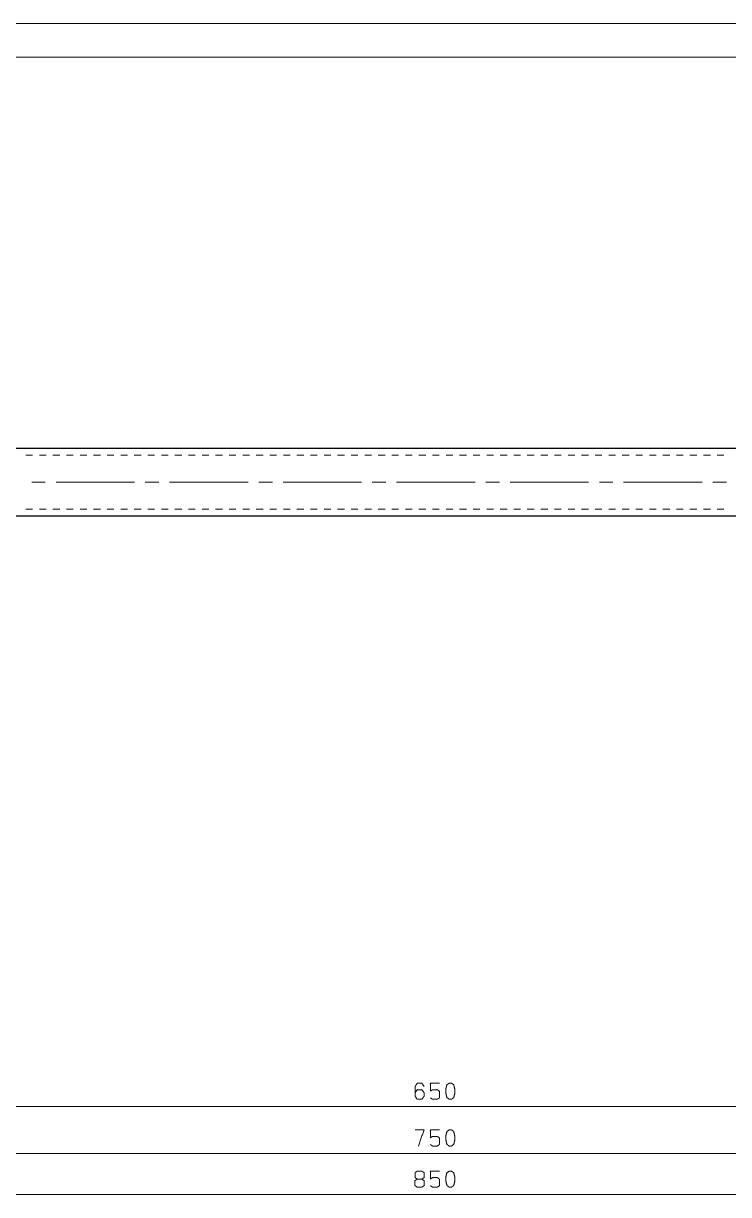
# Model space of a CAD drawing. Header units: millimetres. Extents: x 0 to 420, y 0 to 297.
# Drawn here: x 101.7 to 206, y 123.7 to 297 of the extents above; entities that cross this region are included whole.
import ezdxf

# ---------------------------------------------------------------- set-up
doc = ezdxf.new("R2010")
doc.units = ezdxf.units.MM
doc.layers.add('101', color=7, linetype='Continuous', true_color=0xffffff)

msp = doc.modelspace()

# ---------------------------------------------------------------- linework, layer by layer
at = {"layer": '101', "color": 133, "linetype": 'Continuous', "lineweight": 18}
for p, q in [((420, 297), (0, 297)), ((415, 292), (25, 292))]:
    msp.add_line(p, q, dxfattribs=at)
at = {"layer": '101', "color": 163, "linetype": 'Continuous', "lineweight": 25}
for p, q in [((248.97, 234.11), (76.47, 234.11)), ((76.47, 224.11), (248.97, 224.11))]:
    msp.add_line(p, q, dxfattribs=at)
at = {"layer": '101', "color": 53, "linetype": 'Continuous', "lineweight": 18}
for p, q in [((103.04, 233.11), (102.04, 233.11)), ((105.05, 233.11), (104.05, 233.11)), ((107.05, 233.11), (106.05, 233.11)), ((109.06, 233.11), (108.06, 233.11)), ((111.07, 233.11), (110.06, 233.11)), ((113.07, 233.11), (112.07, 233.11)), ((115.08, 233.11), (114.07, 233.11)), ((117.08, 233.11), (116.08, 233.11)), ((119.09, 233.11), (118.09, 233.11)), ((121.09, 233.11), (120.09, 233.11)), ((123.1, 233.11), (122.1, 233.11)), ((125.11, 233.11), (124.1, 233.11)), ((127.11, 233.11), (126.11, 233.11)), ((129.12, 233.11), (128.12, 233.11)), ((131.12, 233.11), (130.12, 233.11)), ((133.13, 233.11), (132.13, 233.11)), ((135.14, 233.11), (134.13, 233.11)), ((137.14, 233.11), (136.14, 233.11)), ((139.15, 233.11), (138.14, 233.11)), ((141.15, 233.11), (140.15, 233.11)), ((143.16, 233.11), (142.16, 233.11)), ((145.16, 233.11), (144.16, 233.11)), ((147.17, 233.11), (146.17, 233.11)), ((149.18, 233.11), (148.17, 233.11)), ((151.18, 233.11), (150.18, 233.11)), ((153.19, 233.11), (152.19, 233.11)), ((155.19, 233.11), (154.19, 233.11)), ((157.2, 233.11), (156.2, 233.11)), ((159.21, 233.11), (158.2, 233.11)), ((161.21, 233.11), (160.21, 233.11)), ((163.22, 233.11), (162.21, 233.11)), ((165.22, 233.11), (164.22, 233.11)), ((167.23, 233.11), (166.23, 233.11)), ((169.23, 233.11), (168.23, 233.11)), ((171.24, 233.11), (170.24, 233.11)), ((173.25, 233.11), (172.24, 233.11)), ((175.25, 233.11), (174.25, 233.11)), ((177.26, 233.11), (176.25, 233.11)), ((179.26, 233.11), (178.26, 233.11)), ((181.27, 233.11), (180.27, 233.11)), ((183.28, 233.11), (182.27, 233.11)), ((185.28, 233.11), (184.28, 233.11)), ((187.29, 233.11), (186.28, 233.11)), ((189.29, 233.11), (188.29, 233.11)), ((191.3, 233.11), (190.3, 233.11)), ((193.3, 233.11), (192.3, 233.11)), ((195.31, 233.11), (194.31, 233.11)), ((197.32, 233.11), (196.31, 233.11)), ((199.32, 233.11), (198.32, 233.11)), ((201.33, 233.11), (200.32, 233.11)), ((203.33, 233.11), (202.33, 233.11)), ((205.34, 233.11), (204.34, 233.11)), ((102.04, 225.11), (103.04, 225.11)), ((104.05, 225.11), (105.05, 225.11)), ((106.05, 225.11), (107.05, 225.11)), ((108.06, 225.11), (109.06, 225.11)), ((110.06, 225.11), (111.07, 225.11)), ((112.07, 225.11), (113.07, 225.11)), ((114.07, 225.11), (115.08, 225.11)), ((116.08, 225.11), (117.08, 225.11)), ((118.09, 225.11), (119.09, 225.11)), ((120.09, 225.11), (121.09, 225.11)), ((122.1, 225.11), (123.1, 225.11)), ((124.1, 225.11), (125.11, 225.11)), ((126.11, 225.11), (127.11, 225.11)), ((128.12, 225.11), (129.12, 225.11)), ((130.12, 225.11), (131.12, 225.11)), ((132.13, 225.11), (133.13, 225.11)), ((134.13, 225.11), (135.14, 225.11)), ((136.14, 225.11), (137.14, 225.11)), ((138.14, 225.11), (139.15, 225.11)), ((140.15, 225.11), (141.15, 225.11)), ((142.16, 225.11), (143.16, 225.11)), ((144.16, 225.11), (145.16, 225.11)), ((146.17, 225.11), (147.17, 225.11)), ((148.17, 225.11), (149.18, 225.11)), ((150.18, 225.11), (151.18, 225.11)), ((152.19, 225.11), (153.19, 225.11)), ((154.19, 225.11), (155.19, 225.11)), ((156.2, 225.11), (157.2, 225.11)), ((158.2, 225.11), (159.21, 225.11)), ((160.21, 225.11), (161.21, 225.11)), ((162.21, 225.11), (163.22, 225.11)), ((164.22, 225.11), (165.22, 225.11)), ((166.23, 225.11), (167.23, 225.11)), ((168.23, 225.11), (169.23, 225.11)), ((170.24, 225.11), (171.24, 225.11)), ((172.24, 225.11), (173.25, 225.11)), ((174.25, 225.11), (175.25, 225.11)), ((176.25, 225.11), (177.26, 225.11)), ((178.26, 225.11), (179.26, 225.11)), ((180.27, 225.11), (181.27, 225.11)), ((182.27, 225.11), (183.28, 225.11)), ((184.28, 225.11), (185.28, 225.11)), ((186.28, 225.11), (187.29, 225.11)), ((188.29, 225.11), (189.29, 225.11)), ((190.3, 225.11), (191.3, 225.11)), ((192.3, 225.11), (193.3, 225.11)), ((194.31, 225.11), (195.31, 225.11)), ((196.31, 225.11), (197.32, 225.11)), ((198.32, 225.11), (199.32, 225.11)), ((200.32, 225.11), (201.33, 225.11)), ((202.33, 225.11), (203.33, 225.11)), ((204.34, 225.11), (205.34, 225.11))]:
    msp.add_line(p, q, dxfattribs=at)
at = {"layer": '101', "color": 151, "linetype": 'Continuous', "lineweight": 18}
for p, q in [((104.92, 229.11), (102.92, 229.11)), ((118.13, 229.11), (106.51, 229.11)), ((121.72, 229.11), (119.72, 229.11)), ((134.93, 229.11), (123.31, 229.11)), ((138.52, 229.11), (136.51, 229.11)), ((151.73, 229.11), (140.11, 229.11)), ((155.32, 229.11), (153.31, 229.11)), ((168.52, 229.11), (156.91, 229.11)), ((172.12, 229.11), (170.11, 229.11)), ((185.32, 229.11), (173.71, 229.11)), ((188.92, 229.11), (186.91, 229.11)), ((202.12, 229.11), (190.5, 229.11)), ((205.71, 229.11), (203.71, 229.11))]:
    msp.add_line(p, q, dxfattribs=at)
at = {"layer": '101', "color": 22, "linetype": 'Continuous', "lineweight": 18}
for p, q in [((243.97, 136.69), (81.47, 136.69)), ((68.97, 129.77), (256.47, 129.77)), ((56.47, 123.67), (268.97, 123.67))]:
    msp.add_line(p, q, dxfattribs=at)
at = {"layer": '101', "color": 72, "linetype": 'Continuous', "lineweight": 18}
for points, knots in [([(159.64, 138.73), (159.95, 139.2), (160.64, 139.2), (160.98, 138.73), (160.98, 138.25), (160.64, 137.78), (159.95, 137.78), (159.64, 138.25), (159.64, 139.68), (159.95, 140.15), (160.64, 140.15), (160.98, 139.68)], [0, 0, 0.076963, 0.169761, 0.248073, 0.312018, 0.39033, 0.483128, 0.560091, 0.751925, 0.828889, 0.921687, 1, 1]), ([(161.9, 138), (162.23, 137.78), (162.92, 137.78), (163.26, 138), (163.26, 138.95), (162.92, 139.2), (162.23, 139.2), (161.9, 138.98), (161.9, 140.15), (163.26, 140.15)], [0, 0, 0.062228, 0.168343, 0.230571, 0.376815, 0.441265, 0.54738, 0.609608, 0.79049, 1, 1]), ([(165.02, 137.78), (165.36, 138.03), (165.53, 138.73), (165.53, 139.2), (165.36, 139.93), (165.02, 140.15), (164.68, 140.15), (164.35, 139.93), (164.17, 139.2), (164.19, 138.73), (164.35, 138.03), (164.68, 137.78), (165.02, 137.78)], [0, 0, 0.067526, 0.183971, 0.260583, 0.380942, 0.446141, 0.500306, 0.565504, 0.685864, 0.762529, 0.87831, 0.945835, 1, 1]), ([(160.13, 130.86), (160.98, 133.24), (159.64, 133.24)], [0, 0, 0.652469, 1, 1]), ([(161.9, 131.09), (162.23, 130.86), (162.92, 130.86), (163.26, 131.09), (163.26, 132.04), (162.92, 132.29), (162.23, 132.29), (161.9, 132.06), (161.9, 133.24), (163.26, 133.24)], [0, 0, 0.062228, 0.168343, 0.230571, 0.376816, 0.441265, 0.547381, 0.609609, 0.79049, 1, 1]), ([(165.02, 130.86), (165.36, 131.11), (165.53, 131.81), (165.53, 132.29), (165.36, 133.01), (165.02, 133.24), (164.68, 133.24), (164.35, 133.01), (164.17, 132.29), (164.19, 131.81), (164.35, 131.11), (164.68, 130.86), (165.02, 130.86)], [0, 0, 0.067526, 0.183971, 0.260583, 0.380943, 0.446141, 0.500306, 0.565504, 0.685863, 0.762528, 0.878309, 0.945835, 1, 1]), ([(159.95, 125.97), (159.64, 126.19), (159.64, 126.92), (159.95, 127.14), (160.64, 127.14), (160.98, 126.92), (160.98, 126.19), (160.64, 125.97), (159.95, 125.97), (159.62, 125.72), (159.62, 125.02), (159.95, 124.77), (160.64, 124.77), (160.98, 124.99), (160.98, 125.72), (160.64, 125.97)], [0, 0, 0.047573, 0.136086, 0.183659, 0.267816, 0.317166, 0.405678, 0.455029, 0.539186, 0.590298, 0.675757, 0.726869, 0.811026, 0.860376, 0.948888, 1, 1]), ([(161.9, 124.99), (162.23, 124.77), (162.92, 124.77), (163.26, 124.99), (163.26, 125.94), (162.92, 126.19), (162.23, 126.19), (161.9, 125.97), (161.9, 127.14), (163.26, 127.14)], [0, 0, 0.062228, 0.168343, 0.230571, 0.376817, 0.441265, 0.54738, 0.609608, 0.79049, 1, 1]), ([(165.02, 124.77), (165.36, 125.02), (165.53, 125.72), (165.53, 126.19), (165.36, 126.92), (165.02, 127.14), (164.68, 127.14), (164.35, 126.92), (164.17, 126.19), (164.19, 125.72), (164.35, 125.02), (164.68, 124.77), (165.02, 124.77)], [0, 0, 0.067525, 0.183971, 0.260583, 0.380943, 0.446141, 0.500306, 0.565503, 0.685864, 0.762529, 0.87831, 0.945835, 1, 1])]:
    msp.add_open_spline(points, degree=1, knots=knots, dxfattribs=at)

doc.saveas('drawing.dxf')
